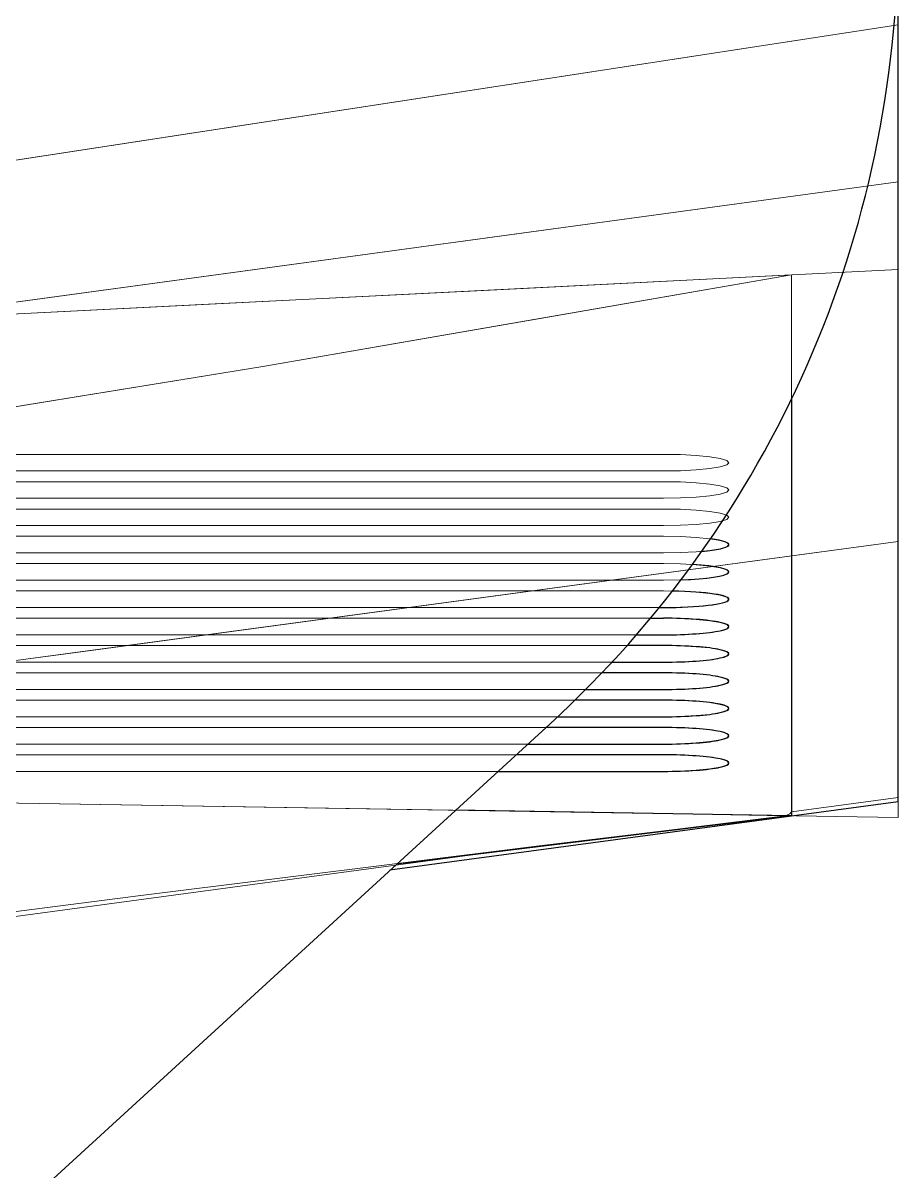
# Model space of a CAD drawing. Header units: millimetres. Extents: x -1 to 471, y -837 to 1.
# Drawn here: x 387.36 to 420, y -770.23 to -727.39 of the extents above; entities that cross this region are included whole.
import ezdxf

# ---------------------------------------------------------------- set-up
doc = ezdxf.new("R2010")
doc.units = ezdxf.units.MM
for name, color, linetype in [('IQ_200_2D', 1, 'Continuous'), ('IQ_204_2D', 7, 'Continuous'), ('IQ_BLACK_3D', 250, 'Continuous'), ('IQ_BLUE_3D', 5, 'Continuous')]:
    doc.layers.add(name, color=color, linetype=linetype)

msp = doc.modelspace()

# ---------------------------------------------------------------- linework, layer by layer
at = {"layer": 'IQ_200_2D'}
for p, q in [((420, -756.456), (420, -274.419)), ((416.033, -741.417), (416.033, -756.979)), ((407.023, -753.542), (344.185, -811.119)), ((420, -756.456), (401.051, -759.013)), ((416.033, -756.979), (401.296, -758.789)), ((416.033, -756.979), (403.495, -756.775))]:
    msp.add_line(p, q, dxfattribs=at)
msp.add_arc((380, -724.05), 40, 312.4984, 0, dxfattribs=at)
at = {"layer": 'IQ_204_2D'}
for p, q in [((411.098, -749.207), (411.257, -749.207)), ((410.77, -749.608), (411.257, -749.608)), ((410.246, -750.226), (411.257, -750.226)), ((411.257, -750.627), (409.894, -750.627)), ((409.333, -751.245), (411.257, -751.245)), ((411.257, -751.646), (408.956, -751.646)), ((408.354, -752.265), (411.257, -752.265)), ((411.257, -752.665), (407.949, -752.665)), ((407.302, -753.284), (411.257, -753.284)), ((411.257, -753.684), (406.867, -753.684)), ((406.192, -754.303), (411.257, -754.303)), ((411.257, -754.703), (405.755, -754.703)), ((405.08, -755.322), (411.257, -755.322))]:
    msp.add_line(p, q, dxfattribs=at)
for centre, major_axis, start_param, end_param in [((411.257, -746.86), (2.437, 0), 5.337717, 7.052643), ((411.257, -747.879), (2.437, 0), 4.981178, 7.397287), ((411.257, -748.898), (-2.437, 0), 1.570796, 4.57678), ((411.257, -749.917), (-2.437, 0), 1.570796, 4.712389), ((411.257, -750.936), (2.437, 0), 4.712389, 7.853982), ((411.257, -751.955), (-2.437, 0), 1.570796, 4.712389), ((411.257, -752.974), (-2.437, 0), 1.570796, 4.712389), ((411.257, -753.994), (-2.437, 0), 1.570796, 4.712389), ((411.257, -755.013), (2.437, 0), 4.712389, 7.853982)]:
    msp.add_ellipse(centre, major_axis=major_axis, ratio=0.126955, start_param=start_param, end_param=end_param, dxfattribs=at)
at = {"layer": 'IQ_BLACK_3D', "linetype": 'Continuous', "lineweight": 5}
for points, invisible_edges in [([(411.257, -744.111, 1059.699), (411.257, -743.493, 1064.533), (381.216, -743.493, 1064.533), (381.216, -744.111, 1059.699)], 5), ([(412.98, -743.583, 1063.825), (411.888, -743.503, 1064.45), (411.257, -743.493, 1064.533)], 13), ([(412.98, -743.583, 1063.825), (411.257, -743.493, 1064.533), (411.257, -744.111, 1059.699)], 15), ([(412.98, -743.583, 1063.825), (411.257, -744.111, 1059.699), (412.98, -744.021, 1060.407)], 15), ([(412.98, -743.583, 1063.825), (412.476, -743.534, 1064.209), (411.888, -743.503, 1064.45)], 12), ([(412.98, -743.583, 1063.825), (413.694, -743.802, 1062.116), (413.611, -743.722, 1062.741)], 13), ([(413.367, -743.647, 1063.324), (412.98, -743.583, 1063.825), (413.611, -743.722, 1062.741)], 2), ([(412.98, -743.583, 1063.825), (412.98, -744.021, 1060.407), (413.694, -743.802, 1062.116)], 15), ([(412.98, -744.021, 1060.407), (411.257, -744.111, 1059.699), (411.888, -744.101, 1059.781)], 13), ([(412.476, -744.07, 1060.023), (412.98, -744.021, 1060.407), (411.888, -744.101, 1059.781)], 2), ([(412.98, -744.021, 1060.407), (413.611, -743.882, 1061.49), (413.694, -743.802, 1062.116)], 13), ([(412.98, -744.021, 1060.407), (413.367, -743.957, 1060.907), (413.611, -743.882, 1061.49)], 12), ([(411.257, -744.512, 1056.57), (381.216, -744.512, 1056.57), (381.216, -745.131, 1051.736), (411.257, -745.131, 1051.736)], 10), ([(411.888, -744.522, 1056.488), (411.257, -744.512, 1056.57), (412.476, -744.553, 1056.246)], 2), ([(413.367, -744.667, 1055.362), (412.476, -744.553, 1056.246), (411.257, -744.512, 1056.57)], 15), ([(413.694, -744.821, 1054.153), (413.367, -744.667, 1055.362), (411.257, -744.512, 1056.57)], 15), ([(413.694, -744.821, 1054.153), (411.257, -744.512, 1056.57), (412.98, -745.04, 1052.444)], 15), ([(411.257, -744.512, 1056.57), (411.257, -745.131, 1051.736), (412.98, -745.04, 1052.444)], 15), ([(412.98, -744.603, 1055.862), (412.476, -744.553, 1056.246), (413.367, -744.667, 1055.362)], 2), ([(412.98, -745.04, 1052.444), (413.611, -744.901, 1053.527), (413.694, -744.821, 1054.153)], 13), ([(412.98, -745.04, 1052.444), (413.367, -744.976, 1052.945), (413.611, -744.901, 1053.527)], 12), ([(413.694, -744.821, 1054.153), (413.611, -744.741, 1054.779), (413.367, -744.667, 1055.362)], 12), ([(412.98, -745.04, 1052.444), (411.257, -745.131, 1051.736), (411.888, -745.12, 1051.818)], 13), ([(412.476, -745.089, 1052.06), (412.98, -745.04, 1052.444), (411.888, -745.12, 1051.818)], 2), ([(411.257, -745.531, 1048.607), (381.216, -745.531, 1048.607), (381.216, -746.15, 1043.773), (411.257, -746.15, 1043.773)], 10), ([(412.476, -745.573, 1048.283), (411.888, -745.542, 1048.525), (411.257, -745.531, 1048.607)], 12), ([(412.98, -745.622, 1047.899), (412.476, -745.573, 1048.283), (411.257, -745.531, 1048.607)], 14), ([(413.694, -745.84, 1046.19), (413.367, -745.686, 1047.399), (411.257, -745.531, 1048.607)], 15), ([(412.98, -745.622, 1047.899), (411.257, -745.531, 1048.607), (413.367, -745.686, 1047.399)], 3), ([(411.257, -746.15, 1043.773), (413.367, -745.995, 1044.982), (411.257, -745.531, 1048.607)], 15), ([(411.257, -745.531, 1048.607), (413.367, -745.995, 1044.982), (413.694, -745.84, 1046.19)], 15), ([(413.611, -745.76, 1046.816), (413.367, -745.686, 1047.399), (413.694, -745.84, 1046.19)], 2), ([(413.367, -745.995, 1044.982), (413.611, -745.92, 1045.565), (413.694, -745.84, 1046.19)], 12), ([(411.888, -746.139, 1043.856), (413.367, -745.995, 1044.982), (411.257, -746.15, 1043.773)], 3), ([(413.367, -745.995, 1044.982), (411.888, -746.139, 1043.856), (412.476, -746.108, 1044.097)], 13), ([(412.98, -746.059, 1044.481), (413.367, -745.995, 1044.982), (412.476, -746.108, 1044.097)], 2), ([(411.257, -746.55, 1040.645), (381.216, -746.55, 1040.645), (381.216, -747.169, 1035.811), (411.257, -747.169, 1035.811)], 10), ([(411.888, -746.561, 1040.562), (411.257, -746.55, 1040.645), (413.367, -746.705, 1039.436)], 14), ([(413.367, -747.014, 1037.019), (413.367, -746.705, 1039.436), (411.257, -746.55, 1040.645)], 15), ([(411.257, -747.169, 1035.811), (413.367, -747.014, 1037.019), (411.257, -746.55, 1040.645)], 15), ([(412.476, -746.592, 1040.321), (411.888, -746.561, 1040.562), (413.367, -746.705, 1039.436)], 14), ([(412.98, -746.641, 1039.937), (412.476, -746.592, 1040.321), (413.367, -746.705, 1039.436)], 2), ([(413.611, -746.779, 1038.853), (413.367, -746.705, 1039.436), (413.694, -746.86, 1038.228)], 2), ([(413.367, -746.705, 1039.436), (413.367, -747.014, 1037.019), (413.694, -746.86, 1038.228)], 15), ([(411.888, -747.158, 1035.893), (413.367, -747.014, 1037.019), (411.257, -747.169, 1035.811)], 3), ([(413.367, -747.014, 1037.019), (411.888, -747.158, 1035.893), (412.476, -747.127, 1036.134)], 13), ([(412.98, -747.078, 1036.519), (413.367, -747.014, 1037.019), (412.476, -747.127, 1036.134)], 2), ([(413.367, -747.014, 1037.019), (413.611, -746.94, 1037.602), (413.694, -746.86, 1038.228)], 12), ([(411.257, -747.569, 1032.682), (381.216, -747.569, 1032.682), (381.216, -748.188, 1027.848), (411.257, -748.188, 1027.848)], 10), ([(412.476, -747.611, 1032.358), (411.888, -747.58, 1032.599), (411.257, -747.569, 1032.682)], 12), ([(412.98, -747.66, 1031.974), (412.476, -747.611, 1032.358), (411.257, -747.569, 1032.682)], 14), ([(413.694, -747.879, 1030.265), (413.367, -747.724, 1031.473), (411.257, -747.569, 1032.682)], 15), ([(412.98, -747.66, 1031.974), (411.257, -747.569, 1032.682), (413.367, -747.724, 1031.473)], 3), ([(411.257, -748.188, 1027.848), (413.367, -748.033, 1029.056), (411.257, -747.569, 1032.682)], 15), ([(411.257, -747.569, 1032.682), (413.367, -748.033, 1029.056), (413.694, -747.879, 1030.265)], 15), ([(413.611, -747.799, 1030.89), (413.367, -747.724, 1031.473), (413.694, -747.879, 1030.265)], 2), ([(413.367, -748.033, 1029.056), (413.611, -747.959, 1029.639), (413.694, -747.879, 1030.265)], 12), ([(411.888, -748.178, 1027.93), (413.367, -748.033, 1029.056), (411.257, -748.188, 1027.848)], 3), ([(413.367, -748.033, 1029.056), (411.888, -748.178, 1027.93), (412.476, -748.147, 1028.172)], 13), ([(412.98, -748.097, 1028.556), (413.367, -748.033, 1029.056), (412.476, -748.147, 1028.172)], 2), ([(411.257, -748.588, 1024.719), (381.216, -748.588, 1024.719), (381.216, -749.207, 1019.885), (411.257, -749.207, 1019.885)], 10), ([(411.888, -748.599, 1024.637), (411.257, -748.588, 1024.719), (413.367, -748.743, 1023.511)], 14), ([(413.367, -749.053, 1021.094), (413.367, -748.743, 1023.511), (411.257, -748.588, 1024.719)], 15), ([(411.257, -749.207, 1019.885), (413.367, -749.053, 1021.094), (411.257, -748.588, 1024.719)], 15), ([(412.476, -748.63, 1024.395), (411.888, -748.599, 1024.637), (413.367, -748.743, 1023.511)], 14), ([(412.98, -748.679, 1024.011), (412.476, -748.63, 1024.395), (413.367, -748.743, 1023.511)], 2), ([(413.611, -748.818, 1022.928), (413.367, -748.743, 1023.511), (413.694, -748.898, 1022.302)], 2), ([(413.367, -748.743, 1023.511), (413.367, -749.053, 1021.094), (413.694, -748.898, 1022.302)], 15), ([(411.888, -749.197, 1019.968), (413.367, -749.053, 1021.094), (411.257, -749.207, 1019.885)], 3), ([(413.367, -749.053, 1021.094), (411.888, -749.197, 1019.968), (412.476, -749.166, 1020.209)], 13), ([(412.98, -749.117, 1020.593), (413.367, -749.053, 1021.094), (412.476, -749.166, 1020.209)], 2), ([(413.367, -749.053, 1021.094), (413.611, -748.978, 1021.677), (413.694, -748.898, 1022.302)], 12), ([(411.257, -749.608, 1016.756), (381.216, -749.608, 1016.756), (381.216, -750.226, 1011.923), (411.257, -750.226, 1011.923)], 10), ([(411.888, -749.618, 1016.674), (411.257, -749.608, 1016.756), (413.367, -749.762, 1015.548)], 14), ([(413.367, -750.072, 1013.131), (413.367, -749.762, 1015.548), (411.257, -749.608, 1016.756)], 15), ([(411.257, -750.226, 1011.923), (413.367, -750.072, 1013.131), (411.257, -749.608, 1016.756)], 15), ([(412.476, -749.649, 1016.433), (411.888, -749.618, 1016.674), (413.367, -749.762, 1015.548)], 14), ([(412.98, -749.698, 1016.049), (412.476, -749.649, 1016.433), (413.367, -749.762, 1015.548)], 2), ([(411.888, -750.216, 1012.005), (413.367, -750.072, 1013.131), (411.257, -750.226, 1011.923)], 3), ([(413.367, -750.072, 1013.131), (411.888, -750.216, 1012.005), (412.476, -750.185, 1012.246)], 13), ([(412.98, -750.136, 1012.63), (413.367, -750.072, 1013.131), (412.476, -750.185, 1012.246)], 2), ([(413.611, -749.837, 1014.965), (413.367, -749.762, 1015.548), (413.694, -749.917, 1014.339)], 2), ([(413.367, -749.762, 1015.548), (413.367, -750.072, 1013.131), (413.694, -749.917, 1014.339)], 15), ([(413.367, -750.072, 1013.131), (413.611, -749.997, 1013.714), (413.694, -749.917, 1014.339)], 12), ([(411.257, -751.245, 1003.96), (411.257, -750.627, 1008.794), (381.216, -750.627, 1008.794), (381.216, -751.245, 1003.96)], 5), ([(411.888, -750.637, 1008.711), (411.257, -750.627, 1008.794), (412.476, -750.668, 1008.47)], 2), ([(412.476, -750.668, 1008.47), (411.257, -750.627, 1008.794), (412.98, -750.717, 1008.086)], 3), ([(412.98, -750.717, 1008.086), (411.257, -750.627, 1008.794), (413.367, -750.781, 1007.585)], 3), ([(413.694, -750.936, 1006.377), (413.367, -750.781, 1007.585), (411.257, -750.627, 1008.794)], 15), ([(413.694, -750.936, 1006.377), (411.257, -750.627, 1008.794), (413.367, -751.091, 1005.168)], 15), ([(411.257, -751.245, 1003.96), (413.367, -751.091, 1005.168), (411.257, -750.627, 1008.794)], 15), ([(413.694, -750.936, 1006.377), (413.611, -750.856, 1007.002), (413.367, -750.781, 1007.585)], 12), ([(413.367, -751.091, 1005.168), (413.611, -751.016, 1005.751), (413.694, -750.936, 1006.377)], 12), ([(413.367, -751.091, 1005.168), (411.257, -751.245, 1003.96), (411.888, -751.235, 1004.042)], 13), ([(412.476, -751.204, 1004.284), (413.367, -751.091, 1005.168), (411.888, -751.235, 1004.042)], 3), ([(412.98, -751.155, 1004.668), (413.367, -751.091, 1005.168), (412.476, -751.204, 1004.284)], 2), ([(411.257, -751.646, 1000.831), (381.216, -751.646, 1000.831), (381.216, -752.265, 995.997), (411.257, -752.265, 995.997)], 10), ([(412.476, -751.687, 1000.507), (411.888, -751.657, 1000.749), (411.257, -751.646, 1000.831)], 12), ([(412.98, -751.737, 1000.123), (412.476, -751.687, 1000.507), (411.257, -751.646, 1000.831)], 14), ([(413.694, -751.955, 998.414), (413.367, -751.801, 999.623), (411.257, -751.646, 1000.831)], 15), ([(412.98, -751.737, 1000.123), (411.257, -751.646, 1000.831), (413.367, -751.801, 999.623)], 3), ([(411.257, -752.265, 995.997), (413.367, -752.11, 997.206), (411.257, -751.646, 1000.831)], 15), ([(411.257, -751.646, 1000.831), (413.367, -752.11, 997.206), (413.694, -751.955, 998.414)], 15), ([(413.611, -751.875, 999.04), (413.367, -751.801, 999.623), (413.694, -751.955, 998.414)], 2), ([(411.888, -752.254, 996.08), (413.367, -752.11, 997.206), (411.257, -752.265, 995.997)], 3), ([(413.367, -752.11, 997.206), (411.888, -752.254, 996.08), (412.476, -752.223, 996.321)], 13), ([(412.98, -752.174, 996.705), (413.367, -752.11, 997.206), (412.476, -752.223, 996.321)], 2), ([(413.367, -752.11, 997.206), (413.611, -752.035, 997.788), (413.694, -751.955, 998.414)], 12), ([(411.257, -752.665, 992.868), (381.216, -752.665, 992.868), (381.216, -753.284, 988.034), (411.257, -753.284, 988.034)], 10), ([(412.476, -752.707, 992.544), (411.888, -752.676, 992.786), (411.257, -752.665, 992.868)], 12), ([(412.98, -752.756, 992.16), (412.476, -752.707, 992.544), (411.257, -752.665, 992.868)], 14), ([(413.694, -752.974, 990.451), (413.367, -752.82, 991.66), (411.257, -752.665, 992.868)], 15), ([(412.98, -752.756, 992.16), (411.257, -752.665, 992.868), (413.367, -752.82, 991.66)], 3), ([(411.257, -753.284, 988.034), (413.367, -753.129, 989.243), (411.257, -752.665, 992.868)], 15), ([(411.257, -752.665, 992.868), (413.367, -753.129, 989.243), (413.694, -752.974, 990.451)], 15), ([(411.888, -753.273, 988.117), (413.367, -753.129, 989.243), (411.257, -753.284, 988.034)], 3), ([(413.367, -753.129, 989.243), (411.888, -753.273, 988.117), (412.476, -753.242, 988.358)], 13), ([(412.98, -753.193, 988.742), (413.367, -753.129, 989.243), (412.476, -753.242, 988.358)], 2), ([(413.611, -752.894, 991.077), (413.367, -752.82, 991.66), (413.694, -752.974, 990.451)], 2), ([(413.367, -753.129, 989.243), (413.611, -753.055, 989.826), (413.694, -752.974, 990.451)], 12), ([(411.257, -753.684, 984.906), (381.216, -753.684, 984.906), (381.216, -754.303, 980.072), (411.257, -754.303, 980.072)], 10), ([(412.476, -753.726, 984.582), (411.888, -753.695, 984.823), (411.257, -753.684, 984.906)], 12), ([(412.98, -753.775, 984.198), (412.476, -753.726, 984.582), (411.257, -753.684, 984.906)], 14), ([(413.694, -753.994, 982.489), (413.367, -753.839, 983.697), (411.257, -753.684, 984.906)], 15), ([(412.98, -753.775, 984.198), (411.257, -753.684, 984.906), (413.367, -753.839, 983.697)], 3), ([(411.257, -754.303, 980.072), (413.367, -754.148, 981.28), (411.257, -753.684, 984.906)], 15), ([(411.257, -753.684, 984.906), (413.367, -754.148, 981.28), (413.694, -753.994, 982.489)], 15), ([(413.611, -753.914, 983.114), (413.367, -753.839, 983.697), (413.694, -753.994, 982.489)], 2), ([(413.367, -754.148, 981.28), (413.611, -754.074, 981.863), (413.694, -753.994, 982.489)], 12), ([(411.888, -754.292, 980.154), (413.367, -754.148, 981.28), (411.257, -754.303, 980.072)], 3), ([(413.367, -754.148, 981.28), (411.888, -754.292, 980.154), (412.476, -754.262, 980.396)], 13), ([(412.98, -754.212, 980.78), (413.367, -754.148, 981.28), (412.476, -754.262, 980.396)], 2), ([(411.257, -754.703, 976.943), (381.216, -754.703, 976.943), (381.216, -755.322, 972.109), (411.257, -755.322, 972.109)], 10), ([(412.476, -754.745, 976.619), (411.888, -754.714, 976.86), (411.257, -754.703, 976.943)], 12), ([(412.98, -754.794, 976.235), (412.476, -754.745, 976.619), (411.257, -754.703, 976.943)], 14), ([(413.694, -755.013, 974.526), (413.367, -754.858, 975.734), (411.257, -754.703, 976.943)], 15), ([(412.98, -754.794, 976.235), (411.257, -754.703, 976.943), (413.367, -754.858, 975.734)], 3), ([(411.257, -755.322, 972.109), (413.367, -755.167, 973.317), (411.257, -754.703, 976.943)], 15), ([(411.257, -754.703, 976.943), (413.367, -755.167, 973.317), (413.694, -755.013, 974.526)], 15), ([(411.888, -755.312, 972.191), (413.367, -755.167, 973.317), (411.257, -755.322, 972.109)], 3), ([(413.367, -755.167, 973.317), (411.888, -755.312, 972.191), (412.476, -755.281, 972.433)], 13), ([(412.98, -755.231, 972.817), (413.367, -755.167, 973.317), (412.476, -755.281, 972.433)], 2), ([(413.611, -754.933, 975.152), (413.367, -754.858, 975.734), (413.694, -755.013, 974.526)], 2), ([(413.367, -755.167, 973.317), (413.611, -755.093, 973.9), (413.694, -755.013, 974.526)], 12)]:
    msp.add_3dface(points, dxfattribs=dict(at, invisible_edges=invisible_edges))
at = {"layer": 'IQ_BLUE_3D', "linetype": 'Continuous', "lineweight": 5}
for points, invisible_edges in [([(347, -715.524, 928.22), (420, -715.524, 928.22), (360, -736.66, 929.73)], 14), ([(420, -727.469, 929.073), (360, -736.66, 929.73), (420, -715.524, 928.22)], 2), ([(360, -741.489, 1139.266), (420, -733.328, 1139.77), (420, -715.524, 1140.869)], 12), ([(420, -715.524, 1140.869), (360, -715.524, 1140.869), (360, -741.489, 1139.266)], 12), ([(420, -746.746, 940.64), (420, -727.469, 929.073), (420, -715.524, 928.22), (420, -756.295, 960.329)], 12), ([(420, -715.524, 1140.869), (420, -733.328, 1139.77), (420, -756.295, 960.329), (420, -715.524, 928.22)], 4), ([(360, -736.66, 929.73), (420, -727.469, 929.073), (420, -746.746, 940.64)], 12), ([(396.314, -740.215, 1110.936), (420, -733.328, 1139.77), (360, -741.489, 1139.266)], 13), ([(396.314, -740.215, 1110.936), (416.033, -736.791, 1116.896), (420, -733.328, 1139.77)], 14), ([(420, -733.328, 1139.77), (416.033, -736.791, 1116.896), (420, -756.295, 960.329)], 3), ([(420, -746.746, 940.64), (360, -754.843, 940.64), (360, -736.66, 929.73)], 12), ([(376.866, -738.774, 1101.4), (411.257, -743.493, 1064.533), (420, -736.59, 1118.465)], 3), ([(405.037, -737.348, 1112.545), (416.033, -736.791, 1116.896), (406.289, -738.483, 1113.951)], 12), ([(420, -736.59, 1118.465), (411.257, -743.493, 1064.533), (411.888, -743.503, 1064.45)], 13), ([(420, -736.59, 1118.465), (411.888, -743.503, 1064.45), (412.476, -743.534, 1064.209)], 13), ([(412.476, -743.534, 1064.209), (412.98, -743.583, 1063.825), (420, -736.59, 1118.465)], 14), ([(420, -736.59, 1118.465), (412.98, -743.583, 1063.825), (413.367, -743.647, 1063.324)], 13), ([(413.367, -743.647, 1063.324), (413.611, -743.722, 1062.741), (420, -736.59, 1118.465)], 14), ([(413.694, -743.802, 1062.116), (420, -736.59, 1118.465), (413.611, -743.722, 1062.741)], 3), ([(413.694, -743.802, 1062.116), (413.694, -744.821, 1054.153), (420, -736.59, 1118.465)], 15), ([(413.694, -745.84, 1046.19), (420, -736.59, 1118.465), (413.694, -744.821, 1054.153)], 15), ([(413.694, -745.84, 1046.19), (413.694, -746.86, 1038.228), (420, -736.59, 1118.465)], 15), ([(420, -736.59, 1118.465), (413.694, -746.86, 1038.228), (420, -757.044, 958.654)], 3), ([(420, -756.295, 960.329), (416.033, -736.791, 1116.896), (416.033, -756.83, 960.329)], 1), ([(399.539, -737.626, 1110.37), (396.314, -740.215, 1110.936), (394.041, -737.904, 1108.195)], 3), ([(399.539, -737.626, 1110.37), (406.289, -738.483, 1113.951), (396.314, -740.215, 1110.936)], 13), ([(399.539, -737.626, 1110.37), (405.037, -737.348, 1112.545), (406.289, -738.483, 1113.951)], 14), ([(376.866, -738.774, 1101.4), (394.041, -737.904, 1108.195), (396.314, -740.215, 1110.936)], 14), ([(396.314, -740.215, 1110.936), (376.162, -743.491, 1106.58), (376.866, -738.774, 1101.4)], 12), ([(411.257, -743.493, 1064.533), (376.866, -738.774, 1101.4), (381.216, -743.493, 1064.533)], 3), ([(376.162, -743.491, 1106.58), (396.314, -740.215, 1110.936), (360, -741.489, 1139.266)], 14), ([(381.216, -744.512, 1056.57), (411.257, -744.512, 1056.57), (411.257, -744.111, 1059.699), (381.216, -744.111, 1059.699)], 10), ([(411.888, -744.101, 1059.781), (411.257, -744.111, 1059.699), (411.888, -744.522, 1056.488)], 14), ([(411.257, -744.512, 1056.57), (411.888, -744.522, 1056.488), (411.257, -744.111, 1059.699)], 14), ([(412.476, -744.553, 1056.246), (412.476, -744.07, 1060.023), (411.888, -744.101, 1059.781)], 13), ([(411.888, -744.522, 1056.488), (412.476, -744.553, 1056.246), (411.888, -744.101, 1059.781)], 14), ([(412.98, -744.603, 1055.862), (412.98, -744.021, 1060.407), (412.476, -744.07, 1060.023)], 13), ([(412.476, -744.07, 1060.023), (412.476, -744.553, 1056.246), (412.98, -744.603, 1055.862)], 13), ([(412.98, -744.021, 1060.407), (413.367, -744.667, 1055.362), (413.367, -743.957, 1060.907)], 3), ([(412.98, -744.603, 1055.862), (413.367, -744.667, 1055.362), (412.98, -744.021, 1060.407)], 14), ([(413.611, -743.882, 1061.49), (413.367, -743.957, 1060.907), (413.611, -744.741, 1054.779)], 14), ([(413.367, -743.957, 1060.907), (413.367, -744.667, 1055.362), (413.611, -744.741, 1054.779)], 13), ([(413.694, -744.821, 1054.153), (413.694, -743.802, 1062.116), (413.611, -743.882, 1061.49)], 13), ([(413.611, -743.882, 1061.49), (413.611, -744.741, 1054.779), (413.694, -744.821, 1054.153)], 13), ([(413.367, -745.686, 1047.399), (413.367, -744.976, 1052.945), (412.98, -745.04, 1052.444)], 13), ([(413.611, -745.76, 1046.816), (413.611, -744.901, 1053.527), (413.367, -744.976, 1052.945)], 13), ([(413.611, -745.76, 1046.816), (413.367, -744.976, 1052.945), (413.367, -745.686, 1047.399)], 3), ([(413.694, -744.821, 1054.153), (413.611, -744.901, 1053.527), (413.694, -745.84, 1046.19)], 14), ([(413.611, -745.76, 1046.816), (413.694, -745.84, 1046.19), (413.611, -744.901, 1053.527)], 14), ([(381.216, -745.531, 1048.607), (411.257, -745.531, 1048.607), (411.257, -745.131, 1051.736), (381.216, -745.131, 1051.736)], 10), ([(411.888, -745.542, 1048.525), (411.888, -745.12, 1051.818), (411.257, -745.131, 1051.736)], 13), ([(411.257, -745.131, 1051.736), (411.257, -745.531, 1048.607), (411.888, -745.542, 1048.525)], 13), ([(411.888, -745.12, 1051.818), (412.476, -745.573, 1048.283), (412.476, -745.089, 1052.06)], 3), ([(412.476, -745.573, 1048.283), (411.888, -745.12, 1051.818), (411.888, -745.542, 1048.525)], 3), ([(412.98, -745.622, 1047.899), (412.98, -745.04, 1052.444), (412.476, -745.089, 1052.06)], 13), ([(412.98, -745.622, 1047.899), (412.476, -745.089, 1052.06), (412.476, -745.573, 1048.283)], 3), ([(413.367, -745.686, 1047.399), (412.98, -745.04, 1052.444), (412.98, -745.622, 1047.899)], 3), ([(413.611, -745.92, 1045.565), (413.694, -746.86, 1038.228), (413.694, -745.84, 1046.19)], 3), ([(411.257, -746.55, 1040.645), (411.257, -746.15, 1043.773), (381.216, -746.15, 1043.773), (381.216, -746.55, 1040.645)], 5), ([(411.257, -746.15, 1043.773), (411.888, -746.561, 1040.562), (411.888, -746.139, 1043.856)], 3), ([(411.888, -746.561, 1040.562), (411.257, -746.15, 1043.773), (411.257, -746.55, 1040.645)], 3), ([(411.888, -746.139, 1043.856), (412.476, -746.592, 1040.321), (412.476, -746.108, 1044.097)], 3), ([(412.476, -746.592, 1040.321), (411.888, -746.139, 1043.856), (411.888, -746.561, 1040.562)], 3), ([(412.98, -746.641, 1039.937), (412.98, -746.059, 1044.481), (412.476, -746.108, 1044.097)], 13), ([(412.476, -746.592, 1040.321), (412.98, -746.641, 1039.937), (412.476, -746.108, 1044.097)], 14), ([(412.98, -746.059, 1044.481), (413.367, -746.705, 1039.436), (413.367, -745.995, 1044.982)], 3), ([(413.367, -746.705, 1039.436), (412.98, -746.059, 1044.481), (412.98, -746.641, 1039.937)], 3), ([(413.611, -746.779, 1038.853), (413.611, -745.92, 1045.565), (413.367, -745.995, 1044.982)], 13), ([(413.367, -745.995, 1044.982), (413.367, -746.705, 1039.436), (413.611, -746.779, 1038.853)], 13), ([(413.611, -745.92, 1045.565), (413.611, -746.779, 1038.853), (413.694, -746.86, 1038.228)], 13), ([(420, -750.599, 944.851), (390, -750.795, 940.64), (420, -746.746, 940.64)], 1), ([(411.888, -747.158, 1035.893), (411.888, -747.58, 1032.599), (412.476, -747.127, 1036.134)], 3), ([(412.476, -747.611, 1032.358), (412.476, -747.127, 1036.134), (411.888, -747.58, 1032.599)], 3), ([(412.476, -747.611, 1032.358), (412.98, -747.66, 1031.974), (412.98, -747.078, 1036.519)], 14), ([(412.476, -747.611, 1032.358), (412.98, -747.078, 1036.519), (412.476, -747.127, 1036.134)], 13), ([(412.98, -747.078, 1036.519), (412.98, -747.66, 1031.974), (413.367, -747.014, 1037.019)], 3), ([(413.367, -747.724, 1031.473), (413.367, -747.014, 1037.019), (412.98, -747.66, 1031.974)], 3), ([(413.367, -747.724, 1031.473), (413.611, -747.799, 1030.89), (413.611, -746.94, 1037.602)], 14), ([(413.367, -747.014, 1037.019), (413.367, -747.724, 1031.473), (413.611, -746.94, 1037.602)], 3), ([(413.611, -746.94, 1037.602), (413.611, -747.799, 1030.89), (413.694, -746.86, 1038.228)], 3), ([(413.694, -747.879, 1030.265), (413.694, -746.86, 1038.228), (413.611, -747.799, 1030.89)], 3), ([(413.694, -747.879, 1030.265), (420, -757.044, 958.654), (413.694, -746.86, 1038.228)], 15), ([(420, -754.452, 949.062), (420, -746.746, 940.64), (420, -756.295, 960.329)], 2), ([(381.216, -747.569, 1032.682), (411.257, -747.569, 1032.682), (411.257, -747.169, 1035.811), (381.216, -747.169, 1035.811)], 10), ([(411.257, -747.569, 1032.682), (411.888, -747.58, 1032.599), (411.888, -747.158, 1035.893)], 14), ([(411.257, -747.569, 1032.682), (411.888, -747.158, 1035.893), (411.257, -747.169, 1035.811)], 13), ([(413.611, -748.818, 1022.928), (413.611, -747.959, 1029.639), (413.367, -748.743, 1023.511)], 3), ([(413.367, -748.743, 1023.511), (413.611, -747.959, 1029.639), (413.367, -748.033, 1029.056)], 13), ([(413.611, -748.818, 1022.928), (413.694, -747.879, 1030.265), (413.611, -747.959, 1029.639)], 13), ([(413.611, -748.818, 1022.928), (413.694, -748.898, 1022.302), (413.694, -747.879, 1030.265)], 14), ([(420, -757.044, 958.654), (413.694, -747.879, 1030.265), (413.694, -748.898, 1022.302), (413.694, -749.917, 1014.339)], 15), ([(411.257, -748.588, 1024.719), (411.257, -748.188, 1027.848), (381.216, -748.188, 1027.848), (381.216, -748.588, 1024.719)], 5), ([(411.257, -748.588, 1024.719), (411.888, -748.178, 1027.93), (411.257, -748.188, 1027.848)], 13), ([(411.888, -748.178, 1027.93), (411.257, -748.588, 1024.719), (411.888, -748.599, 1024.637)], 13), ([(411.888, -748.599, 1024.637), (412.476, -748.63, 1024.395), (412.476, -748.147, 1028.172)], 14), ([(411.888, -748.599, 1024.637), (412.476, -748.147, 1028.172), (411.888, -748.178, 1027.93)], 13), ([(412.476, -748.63, 1024.395), (412.98, -748.679, 1024.011), (412.98, -748.097, 1028.556)], 14), ([(412.476, -748.63, 1024.395), (412.98, -748.097, 1028.556), (412.476, -748.147, 1028.172)], 13), ([(412.98, -748.679, 1024.011), (413.367, -748.033, 1029.056), (412.98, -748.097, 1028.556)], 13), ([(413.367, -748.033, 1029.056), (412.98, -748.679, 1024.011), (413.367, -748.743, 1023.511)], 13), ([(411.257, -749.608, 1016.756), (411.257, -749.207, 1019.885), (381.216, -749.207, 1019.885), (381.216, -749.608, 1016.756)], 5), ([(411.257, -749.207, 1019.885), (411.257, -749.608, 1016.756), (411.888, -749.197, 1019.968)], 3), ([(411.888, -749.197, 1019.968), (411.257, -749.608, 1016.756), (411.888, -749.618, 1016.674)], 13), ([(411.888, -749.618, 1016.674), (412.476, -749.166, 1020.209), (411.888, -749.197, 1019.968)], 13), ([(412.476, -749.166, 1020.209), (411.888, -749.618, 1016.674), (412.476, -749.649, 1016.433)], 13), ([(412.476, -749.166, 1020.209), (412.476, -749.649, 1016.433), (412.98, -749.117, 1020.593)], 3), ([(412.98, -749.117, 1020.593), (412.476, -749.649, 1016.433), (412.98, -749.698, 1016.049)], 13), ([(412.98, -749.117, 1020.593), (412.98, -749.698, 1016.049), (413.367, -749.053, 1021.094)], 3), ([(413.367, -749.053, 1021.094), (412.98, -749.698, 1016.049), (413.367, -749.762, 1015.548)], 13), ([(413.367, -749.762, 1015.548), (413.611, -748.978, 1021.677), (413.367, -749.053, 1021.094)], 13), ([(413.611, -748.978, 1021.677), (413.367, -749.762, 1015.548), (413.611, -749.837, 1014.965)], 13), ([(413.611, -749.837, 1014.965), (413.694, -748.898, 1022.302), (413.611, -748.978, 1021.677)], 13), ([(413.694, -748.898, 1022.302), (413.611, -749.837, 1014.965), (413.694, -749.917, 1014.339)], 13), ([(412.98, -750.136, 1012.63), (412.476, -750.185, 1012.246), (412.476, -750.668, 1008.47)], 14), ([(412.98, -750.717, 1008.086), (412.98, -750.136, 1012.63), (412.476, -750.668, 1008.47)], 3), ([(412.98, -750.717, 1008.086), (413.367, -750.781, 1007.585), (413.367, -750.072, 1013.131)], 14), ([(412.98, -750.717, 1008.086), (413.367, -750.072, 1013.131), (412.98, -750.136, 1012.63)], 13), ([(413.367, -750.781, 1007.585), (413.611, -750.856, 1007.002), (413.611, -749.997, 1013.714)], 14), ([(413.367, -750.072, 1013.131), (413.367, -750.781, 1007.585), (413.611, -749.997, 1013.714)], 3), ([(413.611, -750.856, 1007.002), (413.694, -749.917, 1014.339), (413.611, -749.997, 1013.714)], 13), ([(413.694, -749.917, 1014.339), (413.611, -750.856, 1007.002), (413.694, -750.936, 1006.377)], 13), ([(413.694, -750.936, 1006.377), (420, -757.044, 958.654), (413.694, -749.917, 1014.339)], 15), ([(411.257, -750.627, 1008.794), (411.257, -750.226, 1011.923), (381.216, -750.226, 1011.923), (381.216, -750.627, 1008.794)], 5), ([(411.257, -750.226, 1011.923), (411.257, -750.627, 1008.794), (411.888, -750.216, 1012.005)], 3), ([(411.888, -750.637, 1008.711), (411.888, -750.216, 1012.005), (411.257, -750.627, 1008.794)], 3), ([(411.888, -750.637, 1008.711), (412.476, -750.668, 1008.47), (412.476, -750.185, 1012.246)], 14), ([(411.888, -750.637, 1008.711), (412.476, -750.185, 1012.246), (411.888, -750.216, 1012.005)], 13), ([(390, -750.795, 940.64), (387.964, -756.293, 945.167), (360, -758.504, 943.459)], 15), ([(360, -758.504, 943.459), (360, -754.843, 940.64), (390, -750.795, 940.64)], 12), ([(420, -754.452, 949.062), (387.964, -756.293, 945.167), (420, -750.599, 944.851)], 3), ([(387.964, -756.293, 945.167), (390, -750.795, 940.64), (420, -750.599, 944.851)], 15), ([(413.611, -751.875, 999.04), (413.694, -750.936, 1006.377), (413.611, -751.016, 1005.751)], 13), ([(413.611, -751.875, 999.04), (413.694, -751.955, 998.414), (413.694, -750.936, 1006.377)], 14), ([(413.694, -751.955, 998.414), (420, -757.044, 958.654), (413.694, -750.936, 1006.377)], 15), ([(411.257, -751.646, 1000.831), (411.257, -751.245, 1003.96), (381.216, -751.245, 1003.96), (381.216, -751.646, 1000.831)], 5), ([(411.257, -751.646, 1000.831), (411.888, -751.235, 1004.042), (411.257, -751.245, 1003.96)], 13), ([(411.888, -751.235, 1004.042), (411.257, -751.646, 1000.831), (411.888, -751.657, 1000.749)], 13), ([(411.888, -751.657, 1000.749), (412.476, -751.687, 1000.507), (412.476, -751.204, 1004.284)], 14), ([(411.888, -751.657, 1000.749), (412.476, -751.204, 1004.284), (411.888, -751.235, 1004.042)], 13), ([(412.476, -751.687, 1000.507), (412.98, -751.737, 1000.123), (412.98, -751.155, 1004.668)], 14), ([(412.476, -751.687, 1000.507), (412.98, -751.155, 1004.668), (412.476, -751.204, 1004.284)], 13), ([(412.98, -751.737, 1000.123), (413.367, -751.091, 1005.168), (412.98, -751.155, 1004.668)], 13), ([(413.367, -751.091, 1005.168), (412.98, -751.737, 1000.123), (413.367, -751.801, 999.623)], 13), ([(413.611, -751.875, 999.04), (413.611, -751.016, 1005.751), (413.367, -751.801, 999.623)], 3), ([(413.367, -751.801, 999.623), (413.611, -751.016, 1005.751), (413.367, -751.091, 1005.168)], 13), ([(411.257, -752.665, 992.868), (411.257, -752.265, 995.997), (381.216, -752.265, 995.997), (381.216, -752.665, 992.868)], 5), ([(411.257, -752.265, 995.997), (411.257, -752.665, 992.868), (411.888, -752.254, 996.08)], 3), ([(411.888, -752.254, 996.08), (411.257, -752.665, 992.868), (411.888, -752.676, 992.786)], 13), ([(411.888, -752.676, 992.786), (412.476, -752.223, 996.321), (411.888, -752.254, 996.08)], 13), ([(412.476, -752.223, 996.321), (411.888, -752.676, 992.786), (412.476, -752.707, 992.544)], 13), ([(412.476, -752.223, 996.321), (412.476, -752.707, 992.544), (412.98, -752.174, 996.705)], 3), ([(412.98, -752.174, 996.705), (412.476, -752.707, 992.544), (412.98, -752.756, 992.16)], 13), ([(412.98, -752.174, 996.705), (412.98, -752.756, 992.16), (413.367, -752.11, 997.206)], 3), ([(413.367, -752.11, 997.206), (412.98, -752.756, 992.16), (413.367, -752.82, 991.66)], 13), ([(413.367, -752.82, 991.66), (413.611, -752.035, 997.788), (413.367, -752.11, 997.206)], 13), ([(413.611, -752.035, 997.788), (413.367, -752.82, 991.66), (413.611, -752.894, 991.077)], 13), ([(413.611, -752.894, 991.077), (413.694, -751.955, 998.414), (413.611, -752.035, 997.788)], 13), ([(413.694, -752.974, 990.451), (413.694, -751.955, 998.414), (413.611, -752.894, 991.077)], 3), ([(413.694, -752.974, 990.451), (420, -757.044, 958.654), (413.694, -751.955, 998.414)], 15), ([(412.98, -753.775, 984.198), (413.367, -753.839, 983.697), (413.367, -753.129, 989.243)], 14), ([(412.98, -753.775, 984.198), (413.367, -753.129, 989.243), (412.98, -753.193, 988.742)], 13), ([(413.367, -753.839, 983.697), (413.611, -753.914, 983.114), (413.611, -753.055, 989.826)], 14), ([(413.367, -753.129, 989.243), (413.367, -753.839, 983.697), (413.611, -753.055, 989.826)], 3), ([(413.611, -753.914, 983.114), (413.694, -752.974, 990.451), (413.611, -753.055, 989.826)], 13), ([(413.694, -752.974, 990.451), (413.611, -753.914, 983.114), (413.694, -753.994, 982.489)], 13), ([(413.694, -753.994, 982.489), (420, -757.044, 958.654), (413.694, -752.974, 990.451)], 15), ([(411.257, -753.684, 984.906), (411.257, -753.284, 988.034), (381.216, -753.284, 988.034), (381.216, -753.684, 984.906)], 5), ([(411.257, -753.284, 988.034), (411.257, -753.684, 984.906), (411.888, -753.273, 988.117)], 3), ([(411.888, -753.695, 984.823), (411.888, -753.273, 988.117), (411.257, -753.684, 984.906)], 3), ([(411.888, -753.695, 984.823), (412.476, -753.726, 984.582), (412.476, -753.242, 988.358)], 14), ([(411.888, -753.695, 984.823), (412.476, -753.242, 988.358), (411.888, -753.273, 988.117)], 13), ([(412.98, -753.193, 988.742), (412.476, -753.242, 988.358), (412.476, -753.726, 984.582)], 14), ([(412.98, -753.775, 984.198), (412.98, -753.193, 988.742), (412.476, -753.726, 984.582)], 3), ([(413.611, -754.933, 975.152), (413.694, -753.994, 982.489), (413.611, -754.074, 981.863)], 13), ([(413.694, -755.013, 974.526), (413.694, -753.994, 982.489), (413.611, -754.933, 975.152)], 3), ([(413.694, -755.013, 974.526), (420, -757.044, 958.654), (413.694, -753.994, 982.489)], 15), ([(411.257, -754.703, 976.943), (411.257, -754.303, 980.072), (381.216, -754.303, 980.072), (381.216, -754.703, 976.943)], 5), ([(411.257, -754.703, 976.943), (411.888, -754.292, 980.154), (411.257, -754.303, 980.072)], 13), ([(411.888, -754.292, 980.154), (411.257, -754.703, 976.943), (411.888, -754.714, 976.86)], 13), ([(411.888, -754.714, 976.86), (412.476, -754.745, 976.619), (412.476, -754.262, 980.396)], 14), ([(411.888, -754.714, 976.86), (412.476, -754.262, 980.396), (411.888, -754.292, 980.154)], 13), ([(412.476, -754.745, 976.619), (412.98, -754.794, 976.235), (412.98, -754.212, 980.78)], 14), ([(412.476, -754.745, 976.619), (412.98, -754.212, 980.78), (412.476, -754.262, 980.396)], 13), ([(412.98, -754.794, 976.235), (413.367, -754.148, 981.28), (412.98, -754.212, 980.78)], 13), ([(413.367, -754.148, 981.28), (412.98, -754.794, 976.235), (413.367, -754.858, 975.734)], 13), ([(413.367, -754.858, 975.734), (413.611, -754.933, 975.152), (413.611, -754.074, 981.863)], 14), ([(413.367, -754.148, 981.28), (413.367, -754.858, 975.734), (413.611, -754.074, 981.863)], 3), ([(387.964, -756.293, 945.167), (420, -754.452, 949.062), (388.612, -758.434, 948.558)], 15), ([(420, -754.452, 949.062), (390.128, -759.862, 952.828), (388.612, -758.434, 948.558)], 15), ([(390.128, -759.862, 952.828), (420, -754.452, 949.062), (420, -755.373, 954.695)], 13), ([(420, -757.044, 958.654), (412.476, -755.281, 972.433), (411.888, -755.312, 972.191)], 13), ([(412.98, -755.231, 972.817), (412.476, -755.281, 972.433), (420, -757.044, 958.654)], 14), ([(412.98, -755.231, 972.817), (420, -757.044, 958.654), (413.367, -755.167, 973.317)], 3), ([(413.367, -755.167, 973.317), (420, -757.044, 958.654), (413.611, -755.093, 973.9)], 3), ([(413.694, -755.013, 974.526), (413.611, -755.093, 973.9), (420, -757.044, 958.654)], 14), ([(411.257, -755.322, 972.109), (376.866, -756.339, 964.161), (420, -757.044, 958.654)], 13), ([(376.866, -756.339, 964.161), (411.257, -755.322, 972.109), (381.216, -755.322, 972.109)], 13), ([(389.262, -760.589, 956.996), (390.128, -759.862, 952.828), (420, -755.373, 954.695)], 15), ([(420, -755.834, 957.512), (389.262, -760.589, 956.996), (420, -755.373, 954.695)], 3), ([(411.257, -755.322, 972.109), (420, -757.044, 958.654), (411.888, -755.312, 972.191)], 3), ([(420, -755.834, 957.512), (415.789, -756.975, 959.191), (389.262, -760.589, 956.996)], 15), ([(415.789, -756.975, 959.191), (420, -755.834, 957.512), (420, -756.064, 958.92)], 13), ([(415.789, -756.975, 959.191), (420, -756.064, 958.92), (420, -756.179, 959.624)], 13), ([(360, -761.421, 947.044), (360, -758.504, 943.459), (387.964, -756.293, 945.167)], 14), ([(387.964, -756.293, 945.167), (388.612, -758.434, 948.558), (360, -761.421, 947.044)], 15), ([(391.766, -759.947, 961.56), (376.866, -756.339, 964.161), (376.98, -761.875, 962.083)], 1), ([(391.766, -759.947, 961.56), (394.108, -756.621, 961.959), (376.866, -756.339, 964.161)], 13), ([(415.789, -756.975, 959.191), (420, -756.179, 959.624), (415.969, -756.904, 959.748)], 3), ([(415.969, -756.904, 959.748), (420, -756.179, 959.624), (420, -756.295, 960.329)], 13), ([(415.969, -756.904, 959.748), (420, -756.295, 960.329), (416.033, -756.83, 960.329)], 1), ([(415.789, -756.975, 959.191), (411.16, -757.548, 959.795), (389.262, -760.589, 956.996)], 14), ([(394.108, -756.621, 961.959), (391.766, -759.947, 961.56), (406.521, -758.113, 960.329)], 13), ([(406.521, -758.113, 960.329), (404.949, -756.798, 960.575), (394.108, -756.621, 961.959)], 13), ([(406.521, -758.113, 960.329), (410.369, -756.887, 959.883), (404.949, -756.798, 960.575)], 13), ([(411.16, -757.548, 959.795), (410.369, -756.887, 959.883), (406.521, -758.113, 960.329)], 3), ([(415.789, -756.975, 959.191), (410.369, -756.887, 959.883), (411.16, -757.548, 959.795)], 2), ([(406.521, -758.113, 960.329), (389.262, -760.589, 956.996), (411.16, -757.548, 959.795)], 3), ([(389.262, -760.589, 956.996), (406.521, -758.113, 960.329), (360, -764.391, 960.329)], 13), ([(406.521, -758.113, 960.329), (391.766, -759.947, 961.56), (360, -764.391, 960.329)], 2), ([(360, -763.437, 951.202), (360, -761.421, 947.044), (388.612, -758.434, 948.558)], 14), ([(360, -763.437, 951.202), (388.612, -758.434, 948.558), (390.128, -759.862, 952.828)], 15), ([(360, -764.445, 955.712), (360, -763.437, 951.202), (390.128, -759.862, 952.828)], 14), ([(389.262, -760.589, 956.996), (360, -764.445, 955.712), (390.128, -759.862, 952.828)], 15), ([(360, -764.391, 960.329), (391.766, -759.947, 961.56), (376.98, -761.875, 962.083)], 13), ([(360, -764.445, 955.712), (389.262, -760.589, 956.996), (360, -764.391, 960.329)], 3)]:
    msp.add_3dface(points, dxfattribs=dict(at, invisible_edges=invisible_edges))

doc.saveas('drawing.dxf')
